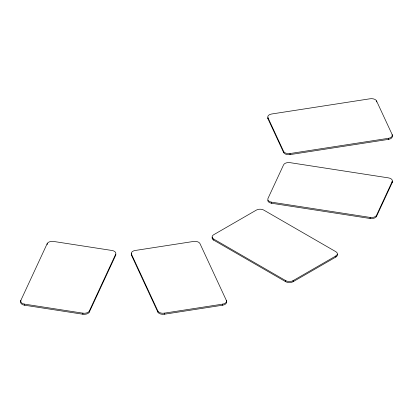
<?xml version="1.0" encoding="UTF-8"?>
<svg xmlns="http://www.w3.org/2000/svg" width="413" height="413" viewBox="0 0 413 413"><rect width="100%" height="100%" fill="white"/><g stroke="black" fill="none" stroke-linecap="round" stroke-linejoin="round"><path stroke-width="0.62" d="M20.831 300.421L47.201 243.598A5.25 3.03 0 0 1 53.633 241.455L111.975 250.479A5.25 3.03 0 0 1 115.692 254.191L115.692 255.265L89.316 312.089A5.25 3.03 0 0 1 82.884 314.231L24.543 305.207A5.25 3.03 0 0 1 20.831 301.495L20.831 300.421A5.25 3.03 0 0 0 24.543 304.133L82.884 313.162A5.25 3.03 0 0 0 89.316 311.015L115.692 254.191M376.537 215.276L392.169 181.591A5.25 3.03 0 0 0 388.457 177.879L290.034 162.655A5.25 3.03 0 0 0 283.602 164.797L267.97 198.483A5.25 3.03 0 0 0 271.682 202.194L370.105 217.419A5.25 3.03 0 0 0 376.537 215.276L376.537 216.35A5.25 3.03 0 0 1 370.105 218.492L271.682 203.268A5.25 3.03 0 0 1 267.789 200.336M376.537 216.35L392.169 182.665A5.25 3.03 0 0 0 392.169 181.095M213.65 239.039L285.698 280.634A5.25 3.03 0 0 0 293.127 280.634L335.836 255.977A5.25 3.03 0 0 0 335.836 251.687L263.788 210.093A5.25 3.03 0 0 0 256.359 210.093L213.65 234.749A5.25 3.03 0 0 0 213.65 239.039L213.65 240.113L285.698 281.707A5.25 3.03 0 0 0 293.127 281.707L335.836 257.051A5.25 3.03 0 0 0 337.199 254.119M267.97 117.705L283.602 151.39A5.25 3.03 0 0 0 290.034 153.538L388.457 138.309A5.25 3.03 0 0 0 392.169 134.597L376.537 100.911A5.25 3.03 0 0 0 370.105 98.769L271.682 113.993A5.25 3.03 0 0 0 267.97 117.705L267.97 118.779L283.602 152.464A5.25 3.03 0 0 0 290.034 154.607L388.457 139.382A5.25 3.03 0 0 0 392.169 135.671L392.169 134.597M131.484 254.191L157.854 311.015A5.25 3.03 0 0 0 164.286 313.162L222.633 304.133A5.25 3.03 0 0 0 226.345 300.421L199.975 243.598A5.25 3.03 0 0 0 193.542 241.455L135.196 250.479A5.25 3.03 0 0 0 131.484 254.191L131.484 255.265L157.854 312.089A5.25 3.03 0 0 0 164.286 314.231L222.633 305.207A5.25 3.03 0 0 0 226.345 301.495L226.345 300.421M392.169 181.591L392.169 182.665M388.457 138.309L388.457 139.382M376.537 100.911L376.537 101.985M370.105 217.419L370.105 218.492M335.836 255.977L335.836 257.051M293.127 280.634L293.127 281.707M290.034 153.538L290.034 154.607M285.698 280.634L285.698 281.707M283.602 151.39L283.602 152.464M271.682 202.194L271.682 203.268M222.633 304.133L222.633 305.207M164.286 313.162L164.286 314.231M157.854 311.015L157.854 312.089M89.316 311.015L89.316 312.089M82.884 313.162L82.884 314.231M47.201 243.598L47.201 244.672M24.543 304.133L24.543 305.207M115.867 254.48A5.25 3.03 0 0 1 115.692 255.265M131.484 255.265A5.25 3.03 0 0 1 131.484 253.696M213.65 240.113A5.25 3.03 0 0 1 212.292 237.181M267.97 118.779A5.25 3.03 0 0 1 267.789 117.994"/></g></svg>
